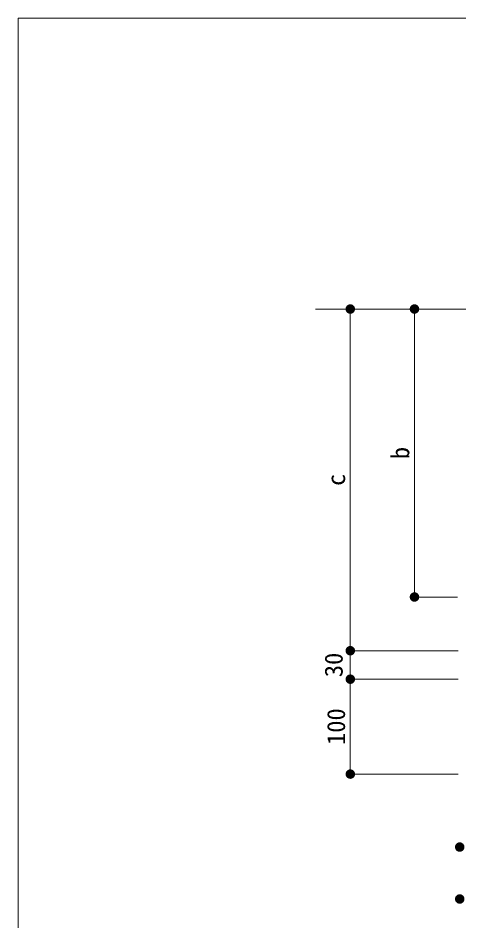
# Model space of a CAD drawing. Units: millimetres at full size, sheet at 1:10. Extents: x 121 to 2859, y 2322 to 4189.
# Drawn here: x 121 to 585, y 3183 to 4134 of the extents above; entities that cross this region are included whole.
import ezdxf
from ezdxf.enums import TextEntityAlignment as Align

# ---------------------------------------------------------------- set-up
doc = ezdxf.new("R2010")
doc.units = ezdxf.units.MM
doc.header["$LTSCALE"] = 10
for name, color, linetype, lineweight in [('_0-0_', 7, 'Continuous', 13), ('寸法', 1, 'Continuous', 13), ('本体', 7, 'Continuous', 13)]:
    doc.layers.add(name, color=color, linetype=linetype, lineweight=lineweight)
doc.styles.add('ＭＳ ゴシック', font='')
doc.styles.get('ＭＳ ゴシック').set_extended_font_data('MS Gothic')

# ---------------------------------------------------------------- blocks, each defined once
blk = doc.blocks.new('filled_dot')
at = {"color": 0, "linetype": 'Continuous', "lineweight": -2, "const_width": 1.25}
blk.add_lwpolyline([(-0.625, 0, 1), (0.625, 0, 1)], format="xyb", close=True, dxfattribs=at)

msp = doc.modelspace()

# ---------------------------------------------------------------- linework, layer by layer
at = {"layer": '_0-0_', "color": 6}
msp.add_lwpolyline([(2859.3, 4133.99), (121.18, 4133.99), (121.18, 2322.18), (2859.3, 2322.18)], close=True, dxfattribs=at)
at = {"layer": '寸法'}
for p, q in [((470.84, 3827.41), (470.84, 3467.41)), ((564.13, 3827.41), (470.84, 3827.41)), ((538.37, 3827.41), (538.37, 3523.98)), ((564.13, 3827.41), (538.37, 3827.41)), ((583.67, 3523.98), (538.37, 3523.98)), ((584.33, 3467.41), (470.84, 3467.41)), ((470.84, 3467.41), (470.84, 3437.41)), ((584.33, 3467.41), (470.84, 3467.41)), ((584.33, 3437.41), (470.84, 3437.41)), ((470.84, 3437.41), (470.84, 3337.41)), ((584.33, 3437.41), (470.84, 3437.41)), ((584.33, 3337.41), (470.84, 3337.41))]:
    msp.add_line(p, q, dxfattribs=at)
at = {"layer": '本体'}
msp.add_line((628.97, 3827.41), (434.03, 3827.41), dxfattribs=at)

# ---------------------------------------------------------------- block references
at = {"layer": '寸法', "xscale": 4, "yscale": 4}
for p, rotation in [((470.84, 3827.41), 270), ((538.37, 3827.41), 270), ((538.37, 3523.98), 90), ((470.84, 3467.41), 90), ((470.84, 3467.41), 270), ((470.84, 3437.41), 90), ((470.84, 3437.41), 270), ((470.84, 3337.41), 90)]:
    msp.add_blockref('filled_dot', p, dxfattribs=dict(at, rotation=rotation))
for p in [(585.97, 3260.53), (585.97, 3205.81)]:
    msp.add_blockref('filled_dot', p, dxfattribs=at)

# ---------------------------------------------------------------- texts
at = {"layer": '寸法', "style": 'ＭＳ ゴシック'}
for s, p in [('b', (523.37, 3675.69)), ('c', (455.84, 3647.41)), ('30', (453.34, 3452.41)), ('100', (455.84, 3387.41))]:
    msp.add_text(s, height=18.99, rotation=90, dxfattribs=at).set_placement(p, align=Align.MIDDLE_CENTER)

doc.saveas('drawing.dxf')
